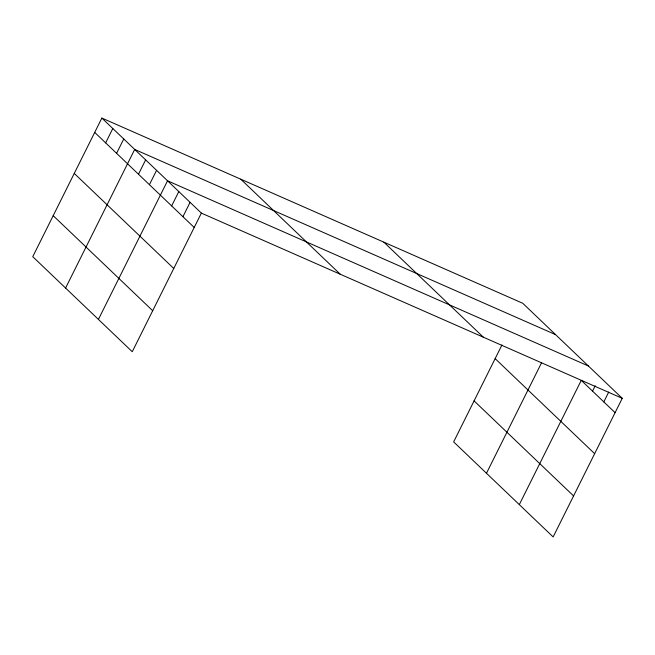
<?xml version="1.0" encoding="UTF-8"?>
<svg xmlns="http://www.w3.org/2000/svg" width="655" height="655" viewBox="0 0 655 655"><rect width="100%" height="100%" fill="white"/><g stroke="black" fill="none" stroke-linecap="round" stroke-linejoin="round"><path stroke-width="0.98" d="M101.861 118.064L32.75 256.678L132.253 351.727L201.363 213.112L101.861 118.064L522.747 303.273L622.25 398.322L553.139 536.936L453.637 441.888L501.967 344.956M105.651 142.864L112.807 128.519M116.598 153.319L123.754 138.975M65.582 288.044L134.693 149.43L555.587 334.639M138.483 174.23L145.639 159.886M149.43 184.685L156.586 170.341M98.422 319.411L167.533 180.796L588.419 366.006M171.651 205.916L178.807 191.571M182.933 216.69L190.081 202.346M486.477 473.254L541.62 362.657M519.309 504.62L581.263 380.358L615.094 412.675M592.546 391.125L595.223 385.746M603.82 401.9L608.741 392.034M201.363 213.112L622.25 398.322M383.855 242.153L483.357 337.202M495.147 358.629L594.65 453.678M474.089 400.876L573.583 495.933M240.753 179.183L340.256 274.232M94.705 132.408L194.207 227.465M74.261 173.419L173.763 268.468M53.194 215.667L152.697 310.724"/></g></svg>
